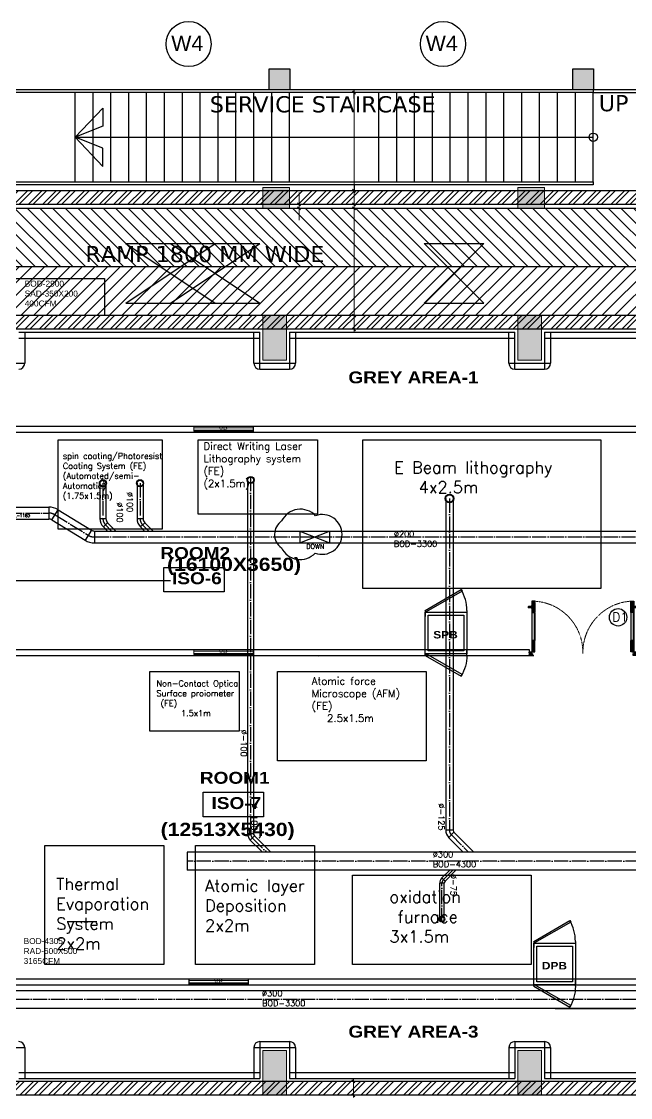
# Model space of a CAD drawing. Header units: millimetres. Extents: x 1731 to 55573, y 1167 to 54427.
# Drawn here: x 14022 to 24249, y 17041 to 35108 of the extents above; entities that cross this region are included whole.
import ezdxf
from ezdxf.lldxf.tags import DXFTag

# ---------------------------------------------------------------- set-up
doc = ezdxf.new("R2010")
doc.units = ezdxf.units.MM
doc.linetypes.add('ACAD_ISO04W100', pattern=[30, 24, -3, 0, -3])
doc.linetypes.add('HIDDEN', pattern=[0.375, 0.25, -0.125])
for name, color, linetype, lineweight in [('100MM THICK WALL PANEL', 11, 'Continuous', 25), ('COL', 121, 'Continuous', 0), ('DIM 12', 2, 'Continuous', 9)]:
    doc.layers.add(name, color=color, linetype=linetype, lineweight=lineweight)
for name, color, linetype in [('AHU-01 SAD', 3, 'Continuous'), ('AHU-1 RAD', 1, 'Continuous'), ('AHU-2 RAD', 31, 'Continuous'), ('AHU-3 SAD', 5, 'Continuous'), ('DOOR', 7, 'Continuous'), ('DOOR 1800X2100MM', 7, 'Continuous'), ('DPB', 7, 'Continuous'), ('EQUIPMENT', 5, 'Continuous'), ('EX-TXT', 7, 'Continuous'), ('EXHAUST DUICT', 1, 'Continuous'), ('HACH', 8, 'Continuous'), ('ILA-HATCH', 8, 'Continuous'), ('RAILING', 2, 'Continuous'), ('TEXT', 7, 'Continuous'), ('VIEW PANEL', 5, 'Continuous'), ('WALLL', 1, 'Continuous'), ('WINDOW', 4, 'Continuous')]:
    doc.layers.add(name, color=color, linetype=linetype)
doc.styles.add('arial', font='arialbd.ttf', dxfattribs={"height": 0.25})
doc.styles.add('ISTD', font='verdana.ttf', dxfattribs={"height": 300})
doc.styles.add('Legend', font='romant.shx')
doc.styles.add('ROMANS', font='romans.shx')
doc.styles.get("Standard").update_dxf_attribs({"font": 'arial.ttf'})
doc.styles.add('sTXT-1', font='', dxfattribs={"height": 400})
doc.styles.get('sTXT-1').set_extended_font_data('Arial Black')
tags = doc.linetypes.add('2001-FIRST FLOOR$0$CENTER', pattern=[2, 1.25, -0.25, 0.25, -0.25]).pattern_tags.tags
tags[10:11] = [DXFTag(74, 4), DXFTag(75, 0), DXFTag(340, '0'), DXFTag(46, 1.0), DXFTag(50, 0.0), DXFTag(44, 0.0), DXFTag(45, 0.0)]
tags[8:9] = [DXFTag(74, 4), DXFTag(75, 0), DXFTag(340, '0'), DXFTag(46, 1.0), DXFTag(50, 0.0), DXFTag(44, 0.0), DXFTag(45, 0.0)]
tags[6:7] = [DXFTag(74, 4), DXFTag(75, 0), DXFTag(340, '0'), DXFTag(46, 1.0), DXFTag(50, 0.0), DXFTag(44, 0.0), DXFTag(45, 0.0)]
tags[4:5] = [DXFTag(74, 4), DXFTag(75, 0), DXFTag(340, '0'), DXFTag(46, 1.0), DXFTag(50, 0.0), DXFTag(44, 0.0), DXFTag(45, 0.0)]
doc.dimstyles.new('GRID', dxfattribs={"dimtxt": 0.25, "dimasz": 400, "dimexe": 40, "dimexo": 50, "dimgap": 1.2, "dimtad": 0, "dimdec": 0, "dimrnd": 5, "dimzin": 0, "dimdsep": 46, "dimtxsty": 'arial', "dimblk": 'TCKA', "dimcen": 1, "dimclrd": 251, "dimclre": 251, "dimclrt": 3, "dimadec": 0, "dimazin": 0, "dimtfac": 1, "dimtdec": 0, "dimtix": 1, "dimtmove": 1, "dimatfit": 3, "dimfxl": 1, "dimtvp": 1, "dimtolj": 1, "dimtzin": 0, "dimlwd": 5, "dimlwe": 5, "dimarcsym": 0})
pattern_1 = [(91.846766914, (-2151754.2943, -1479184.6056), (1.5866754347, 0.05115969955), [])]
pattern_2 = [(135, (-2077743.7346, -806458.6468), (1.1225320151, 1.1225320151), [])]
pattern_3 = [(136.8467669, (-2004342.733, -763352.985), (-16.064962686, 3.754173196), [9.525, -19.05]), (256.8467669, (-2004342.733, -763352.985), (4.781271985, -15.789752395), [9.525, -19.05]), (196.8467669, (-2004342.733, -763352.985), (-11.2836907, -12.0355792), [-19.05, 9.525])]
pattern_4 = [(136.8467669, (-2004342.976, -763653.955), (-16.064962686, 3.754173196), [9.525, -19.05]), (256.8467669, (-2004342.976, -763653.955), (4.781271985, -15.789752395), [9.525, -19.05]), (196.8467669, (-2004342.976, -763653.955), (-11.2836907, -12.0355792), [-19.05, 9.525])]

# ---------------------------------------------------------------- blocks, each defined once
blk = doc.blocks.new('TCKA')
blk.add_line((-1, 0), (0.39, 0))
at = {"color": 1}
blk.add_line((-0.25, -0.25), (0.25, 0.25), dxfattribs=at)
blk = doc.blocks.new('*D97')
at = {"layer": 'Defpoints', "color": 0, "ltscale": 12, "transparency": 16777216}
for p in [(19608, 30170), (19626, 30170), (19626, 29940)]:
    blk.add_point(p, dxfattribs=at)
at = {"layer": 'DIM 12', "color": 251, "lineweight": 5, "ltscale": 12, "transparency": 16777216}
for p, q in [((19576, 30170), (19568, 30170)), ((19608, 30040), (19608, 30070)), ((19576, 29940), (19568, 29940))]:
    blk.add_line(p, q, dxfattribs=at)
at = {"layer": 'DIM 12', "color": 251, "lineweight": 5, "ltscale": 12, "transparency": 16777216, "xscale": 100, "yscale": 100, "zscale": 100}
for p, rotation in [((19608, 30170), 90), ((19608, 29940), 270)]:
    blk.add_blockref('TCKA', p, dxfattribs=dict(at, rotation=rotation))
at = {"layer": 'DIM 12', "color": 3, "ltscale": 12, "transparency": 16777216, "insert": (19607, 30055), "char_height": 0.25, "attachment_point": 5, "rotation": 90, "style": 'arial'}
blk.add_mtext('\\A1;230', dxfattribs=at)
blk = doc.blocks.new('*D98')
at = {"layer": 'Defpoints', "color": 0, "ltscale": 12, "transparency": 16777216}
for p in [(19608, 31970), (19626, 31970), (19626, 30170)]:
    blk.add_point(p, dxfattribs=at)
at = {"layer": 'DIM 12', "color": 251, "lineweight": 5, "ltscale": 12, "transparency": 16777216}
for p, q in [((19576, 31970), (19568, 31970)), ((19608, 30270), (19608, 31870)), ((19576, 30170), (19568, 30170))]:
    blk.add_line(p, q, dxfattribs=at)
at = {"layer": 'DIM 12', "color": 251, "lineweight": 5, "ltscale": 12, "transparency": 16777216, "xscale": 100, "yscale": 100, "zscale": 100}
for p, rotation in [((19608, 31970), 90), ((19608, 30170), 270)]:
    blk.add_blockref('TCKA', p, dxfattribs=dict(at, rotation=rotation))
at = {"layer": 'DIM 12', "color": 3, "ltscale": 12, "transparency": 16777216, "insert": (19607, 31070), "char_height": 0.25, "attachment_point": 5, "rotation": 90, "style": 'arial'}
blk.add_mtext('\\A1;1800', dxfattribs=at)
blk = doc.blocks.new('*D108')
at = {"layer": 'Defpoints', "color": 0, "ltscale": 12, "transparency": 16777216}
for p in [(19608, 17310), (19597, 17080), (19663, 17080)]:
    blk.add_point(p, dxfattribs=at)
at = {"layer": 'DIM 12', "color": 251, "lineweight": 5, "ltscale": 12, "transparency": 16777216}
for p, q in [((19558, 17310), (19557, 17310)), ((19597, 17210), (19597, 17180)), ((19613, 17080), (19557, 17080))]:
    blk.add_line(p, q, dxfattribs=at)
at = {"layer": 'DIM 12', "color": 251, "lineweight": 5, "ltscale": 12, "transparency": 16777216, "xscale": 100, "yscale": 100, "zscale": 100}
for p, rotation in [((19597, 17310), 90), ((19597, 17080), 270)]:
    blk.add_blockref('TCKA', p, dxfattribs=dict(at, rotation=rotation))
at = {"layer": 'DIM 12', "color": 3, "ltscale": 12, "transparency": 16777216, "insert": (19595, 17195), "char_height": 0.25, "attachment_point": 5, "rotation": 90, "style": 'arial'}
blk.add_mtext('\\A1;230', dxfattribs=at)
blk = doc.blocks.new('*D109')
at = {"layer": 'Defpoints', "color": 0, "ltscale": 12, "transparency": 16777216}
for p in [(19608, 32270), (19650, 32270), (19650, 32040)]:
    blk.add_point(p, dxfattribs=at)
at = {"layer": 'DIM 12', "color": 251, "lineweight": 5, "ltscale": 12, "transparency": 16777216}
for p, q in [((19600, 32270), (19568, 32270)), ((19608, 32140), (19608, 32170)), ((19600, 32040), (19568, 32040))]:
    blk.add_line(p, q, dxfattribs=at)
at = {"layer": 'DIM 12', "color": 251, "lineweight": 5, "ltscale": 12, "transparency": 16777216, "xscale": 100, "yscale": 100, "zscale": 100}
for p, rotation in [((19608, 32270), 90), ((19608, 32040), 270)]:
    blk.add_blockref('TCKA', p, dxfattribs=dict(at, rotation=rotation))
at = {"layer": 'DIM 12', "color": 3, "ltscale": 12, "transparency": 16777216, "insert": (19607, 32155), "char_height": 0.25, "attachment_point": 5, "rotation": 90, "style": 'arial'}
blk.add_mtext('\\A1;230', dxfattribs=at)
blk = doc.blocks.new('*D111')
at = {"layer": 'Defpoints', "color": 0, "ltscale": 12, "transparency": 16777216}
for p in [(18683, 32040), (18718, 32040), (18718, 31970)]:
    blk.add_point(p, dxfattribs=at)
at = {"layer": 'DIM 12', "color": 251, "lineweight": 5, "ltscale": 12, "transparency": 16777216}
for p, q in [((18683, 32140), (18683, 32240)), ((18668, 32040), (18643, 32040)), ((18683, 31970), (18683, 32040)), ((18668, 31970), (18643, 31970)), ((18683, 31870), (18683, 31770))]:
    blk.add_line(p, q, dxfattribs=at)
at = {"layer": 'DIM 12', "color": 251, "lineweight": 5, "ltscale": 12, "transparency": 16777216, "xscale": 100, "yscale": 100, "zscale": 100}
for p, rotation in [((18683, 32040), 270), ((18683, 31970), 90)]:
    blk.add_blockref('TCKA', p, dxfattribs=dict(at, rotation=rotation))
at = {"layer": 'DIM 12', "color": 3, "ltscale": 12, "transparency": 16777216, "insert": (18682, 32005), "char_height": 0.25, "attachment_point": 5, "rotation": 90, "style": 'arial'}
blk.add_mtext('\\A1;70', dxfattribs=at)
blk = doc.blocks.new('*D112')
at = {"layer": 'Defpoints', "color": 0, "ltscale": 12, "transparency": 16777216}
for p in [(19608, 33915), (19633, 33915), (19650, 32270)]:
    blk.add_point(p, dxfattribs=at)
at = {"layer": 'WINDOW', "color": 251, "lineweight": 5, "ltscale": 12, "transparency": 16777216}
for p, q in [((19583, 33915), (19568, 33915)), ((19608, 32370), (19608, 33815)), ((19600, 32270), (19568, 32270))]:
    blk.add_line(p, q, dxfattribs=at)
at = {"layer": 'WINDOW', "color": 251, "lineweight": 5, "ltscale": 12, "transparency": 16777216, "xscale": 100, "yscale": 100, "zscale": 100}
for p, rotation in [((19608, 33915), 90), ((19608, 32270), 270)]:
    blk.add_blockref('TCKA', p, dxfattribs=dict(at, rotation=rotation))
at = {"layer": 'WINDOW', "color": 3, "ltscale": 12, "transparency": 16777216, "insert": (19607, 33093), "char_height": 0.25, "attachment_point": 5, "rotation": 90, "style": 'arial'}
blk.add_mtext('\\A1;1645', dxfattribs=at)
blk = doc.blocks.new('DOUBLE DOOR')
at = {"layer": 'DOOR', "lineweight": 9}
h = blk.add_hatch(color=77, dxfattribs=at)
h.paths.add_polyline_path([(22917, 21769), (22912, 21769), (22912, 21724), (22917, 21724)])
h.paths.add_polyline_path([(22912, 21759), (22870, 21759, 1.04), (22870, 21734), (22912, 21734)])
h = blk.add_hatch(dxfattribs=at)
h.set_pattern_fill('HONEY', color=8, scale=3, angle=136.8468, style=0)
h.set_pattern_definition(pattern_4)
h.paths.add_polyline_path([(22918, 21612), (22918, 21658), (22918, 21562)])
edge = h.paths.add_edge_path()
edge.add_line((22918, 21658), (22963, 21658))
edge.add_line((22963, 21658), (22963, 21838))
edge.add_arc((22962, 21838), 0.8, 0.0314, 90)
edge.add_line((22962, 21839), (22919, 21839))
edge.add_arc((22919, 21838), 0.8, 90, 180.0504)
edge.add_line((22918, 21838), (22918, 21658))
at = {"layer": 'DOOR'}
for points in [[(22969, 21821), (22963, 21821), (22963, 21671), (22969, 21671)], [(24489, 21821), (24494, 21821), (24494, 21671), (24489, 21671)]]:
    blk.add_hatch(color=77, dxfattribs=at).paths.add_polyline_path(points)
at = {"layer": 'DOOR', "lineweight": 9}
h = blk.add_hatch(dxfattribs=at)
h.set_pattern_fill('HONEY', color=8, scale=3, angle=136.8468, style=0)
h.set_pattern_definition(pattern_4)
h.paths.add_polyline_path([(24539, 21612), (24539, 21658), (24539, 21562)])
edge = h.paths.add_edge_path()
edge.add_line((24539, 21658), (24495, 21658))
edge.add_line((24495, 21658), (24495, 21838))
edge.add_arc((24496, 21838), 0.8, 450, 539.9686, ccw=False)
edge.add_line((24496, 21839), (24539, 21839))
edge.add_arc((24539, 21838), 0.8, 359.9496, 450, ccw=False)
edge.add_line((24540, 21838), (24539, 21658))
h = blk.add_hatch(color=77, dxfattribs=at)
h.paths.add_polyline_path([(24540, 21769), (24546, 21769), (24546, 21724), (24540, 21724)])
h.paths.add_polyline_path([(24546, 21759), (24588, 21759, -1.04), (24588, 21734), (24546, 21734)])
h = blk.add_hatch(dxfattribs=at)
h.set_pattern_fill('HONEY', color=8, scale=3, angle=136.8468, style=0)
h.set_pattern_definition(pattern_3)
h.paths.add_polyline_path([(22963, 21212), (22918, 21212), (22918, 21036), (22945, 21036), (22945, 21033), (22963, 21033)])
h = blk.add_hatch(dxfattribs=at)
h.set_pattern_fill('HONEY', color=8, scale=3, angle=136.8468, style=0)
h.set_pattern_definition(pattern_3)
h.paths.add_polyline_path([(24495, 21212), (24539, 21212), (24539, 21036), (24513, 21036), (24513, 21033), (24495, 21033)])
h = blk.add_hatch(dxfattribs=at)
h.set_pattern_fill('ANSI31', color=8, scale=0.5, style=0)
h.set_pattern_definition(pattern_2)
edge = h.paths.add_edge_path()
edge.add_line((22913, 21001), (22913, 21025))
edge.add_arc((22915, 21030), 5, 180, 246.4218, ccw=False)
edge.add_line((22910, 21030), (22910, 21001))
edge.add_line((22910, 21001), (22913, 21001))
h = blk.add_hatch(dxfattribs=at)
h.set_pattern_fill('ANSI31', color=8, scale=0.5, angle=136.8468, style=0)
h.set_pattern_definition(pattern_1)
edge = h.paths.add_edge_path()
edge.add_line((22919, 21032), (22944, 21032))
edge.add_line((22944, 21032), (22944, 21035))
edge.add_line((22944, 21035), (22915, 21035))
edge.add_arc((22915, 21030), 4.5, 379.4789, 450, ccw=False)
h = blk.add_hatch(dxfattribs=at)
h.set_pattern_fill('ANSI31', color=8, scale=0.5, angle=136.8468, style=0)
h.set_pattern_definition(pattern_1)
edge = h.paths.add_edge_path()
edge.add_line((24539, 21032), (24514, 21032))
edge.add_line((24514, 21032), (24514, 21035))
edge.add_line((24514, 21035), (24543, 21035))
edge.add_arc((24543, 21030), 4.5, 90, 160.5211)
h = blk.add_hatch(dxfattribs=at)
h.set_pattern_fill('ANSI31', color=8, scale=0.5, style=0)
h.set_pattern_definition(pattern_2)
edge = h.paths.add_edge_path()
edge.add_line((24545, 21001), (24545, 21025))
edge.add_arc((24543, 21030), 5, 293.5782, 360)
edge.add_line((24548, 21030), (24548, 21001))
edge.add_line((24548, 21001), (24545, 21001))
at = {"layer": 'DOOR', "color": 6, "linetype": 'Continuous', "ltscale": 180}
for p, q in [((22918, 21658), (22964, 21658)), ((24540, 21658), (24494, 21658)), ((22918, 21214), (22964, 21214)), ((24540, 21214), (24494, 21214))]:
    blk.add_line(p, q, dxfattribs=at)
at = {"layer": 'DOOR', "color": 8, "linetype": '2001-FIRST FLOOR$0$CENTER', "lineweight": 5}
for p, q in [((22930, 21002), (22873, 21002)), ((24528, 21002), (24585, 21002))]:
    blk.add_line(p, q, dxfattribs=at)
at = {"layer": 'DOOR', "color": 77, "lineweight": 9}
for points in [[(22912, 21759), (22870, 21759, 1.04), (22870, 21734), (22912, 21734)], [(24546, 21759), (24588, 21759, -1.04), (24588, 21734), (24546, 21734)]]:
    blk.add_lwpolyline(points, format="xyb", dxfattribs=at)
for points in [[(22917, 21724), (22912, 21724), (22912, 21769), (22917, 21769)], [(22963, 21671), (22969, 21671), (22969, 21818), (22963, 21818)], [(24494, 21671), (24489, 21671), (24489, 21818), (24494, 21818)], [(24540, 21724), (24546, 21724), (24546, 21769), (24540, 21769)]]:
    blk.add_lwpolyline(points, close=True, dxfattribs=at)
at = {"layer": 'DOOR', "color": 144}
for points in [[(22957, 21661), (22964, 21661), (22963, 21839, 0.414214), (22963, 21840), (22918, 21840, 0.414214), (22917, 21839), (22918, 21661), (22924, 21661)], [(22957, 21662), (22962, 21662, 0.414214), (22963, 21662), (22963, 21838, 0.414214), (22962, 21839), (22919, 21839, 0.414214), (22918, 21838), (22918, 21662, 0.414214), (22919, 21662), (22924, 21662)], [(24501, 21661), (24494, 21661), (24494, 21839, -0.414214), (24495, 21840), (24540, 21840, -0.414214), (24540, 21839), (24540, 21661), (24533, 21661)], [(24501, 21662), (24496, 21662, -0.414214), (24495, 21662), (24495, 21838, -0.414214), (24496, 21839), (24539, 21839, -0.414214), (24540, 21838), (24539, 21662, -0.414214), (24539, 21662), (24533, 21662)], [(22923, 21211), (22918, 21211), (22918, 21036), (22944, 21036, -0.414214), (22945, 21035), (22945, 21033), (22963, 21033), (22963, 21211), (22952, 21211)], [(24534, 21211), (24539, 21211), (24539, 21036), (24514, 21036, 0.414214), (24513, 21035), (24513, 21033), (24495, 21033), (24495, 21211), (24505, 21211)]]:
    blk.add_lwpolyline(points, format="xyb", close=True, dxfattribs=at)
at = {"layer": 'DOOR', "color": 6, "linetype": 'Continuous', "ltscale": 180}
for points in [[(22918, 21214), (22923, 21214), (22923, 21658), (22918, 21658)], [(22964, 21214), (22959, 21214), (22959, 21658), (22964, 21658)], [(24494, 21214), (24499, 21214), (24499, 21658), (24494, 21658)], [(24540, 21214), (24535, 21214), (24535, 21658), (24540, 21658)]]:
    blk.add_lwpolyline(points, close=True, dxfattribs=at)
at = {"layer": 'DOOR', "color": 144}
for points in [[(22953, 21212), (22918, 21212), (22918, 21036, 0.414214), (22918, 21035), (22944, 21035, -0.414214), (22944, 21035), (22944, 21032, 0.414214), (22945, 21032), (22963, 21032, 0.414214), (22964, 21032), (22964, 21212), (22953, 21212)], [(24505, 21212), (24540, 21212), (24540, 21036, -0.414214), (24540, 21035), (24514, 21035, 0.414214), (24513, 21035), (24513, 21032, -0.414214), (24513, 21032), (24495, 21032, -0.414214), (24494, 21032), (24494, 21212), (24505, 21212)]]:
    blk.add_lwpolyline(points, format="xyb", dxfattribs=at)
at = {"layer": 'DOOR', "color": 230}
for points in [[(22877, 21025), (22877, 21017), (22876, 21017), (22876, 21026, -0.414214), (22876, 21027), (22908, 21027, -0.414214), (22909, 21026), (22909, 21016, 0.414214), (22910, 21015), (22912, 21015, -0.414214), (22913, 21015), (22913, 21005, -0.414214), (22912, 21004), (22903, 21004, -0.414214), (22903, 21005), (22903, 21005, -0.414214), (22903, 21005), (22911, 21005, 0.414214), (22911, 21006), (22911, 21013, 0.414214), (22911, 21014), (22908, 21014, -0.414214), (22908, 21015), (22908, 21025, 0.414214), (22907, 21026), (22877, 21026, 0.414214), (22877, 21025)], [(22877, 20978, -0.414214), (22877, 20979), (22877, 20987), (22876, 20987), (22876, 20977, 0.414214), (22876, 20977), (22925, 20977, 0.414214), (22926, 20977), (22926, 21004, 0.414214), (22925, 21004), (22903, 21004), (22903, 21003), (22924, 21003, -0.414214), (22925, 21002), (22925, 20979, -0.414214), (22924, 20978), (22877, 20978)], [(24580, 20978, 0.414214), (24581, 20979), (24581, 20987), (24582, 20987), (24582, 20977, -0.414214), (24582, 20977), (24532, 20977, -0.414214), (24532, 20977), (24532, 21004, -0.414214), (24532, 21004), (24555, 21004), (24555, 21003), (24534, 21003, 0.414214), (24533, 21002), (24533, 20979, 0.414214), (24534, 20978), (24580, 20978)], [(24581, 21025), (24581, 21017), (24582, 21017), (24582, 21026, 0.414214), (24582, 21027), (24549, 21027, 0.414214), (24549, 21026), (24549, 21016, -0.414214), (24548, 21015), (24546, 21015, 0.414214), (24545, 21015), (24545, 21005, 0.414214), (24546, 21004), (24554, 21004, 0.414214), (24555, 21005), (24555, 21005, 0.414214), (24554, 21005), (24547, 21005, -0.414214), (24546, 21006), (24546, 21013, -0.414214), (24547, 21014), (24549, 21014, 0.414214), (24550, 21015), (24550, 21025, -0.414214), (24550, 21026), (24580, 21026, -0.414214), (24581, 21025)]]:
    blk.add_lwpolyline(points, format="xyb", dxfattribs=at)
at = {"layer": 'DOOR', "color": 45}
for points in [[(22891, 21026), (22879, 21026), (22877, 21024), (22877, 21015), (22876, 21015), (22876, 21013, 0.414214), (22877, 21012), (22889, 21012, -0.414214), (22890, 21011), (22890, 20993, -0.414214), (22889, 20992), (22877, 20992, 0.414214), (22876, 20991), (22876, 20989), (22877, 20989), (22877, 20980), (22879, 20978), (22891, 20978), (22891, 20979), (22879, 20979), (22878, 20981), (22878, 20990, -0.414214), (22879, 20991), (22889, 20991, 0.414214), (22891, 20993), (22891, 21011, 0.414214), (22889, 21013), (22879, 21013, -0.414214), (22878, 21014), (22878, 21023), (22879, 21024), (22891, 21024)], [(24567, 21026), (24579, 21026), (24581, 21024), (24581, 21015), (24582, 21015), (24582, 21013, -0.414214), (24581, 21012), (24569, 21012, 0.414214), (24568, 21011), (24568, 20993, 0.414214), (24569, 20992), (24581, 20992, -0.414214), (24582, 20991), (24582, 20989), (24581, 20989), (24581, 20980), (24579, 20978), (24567, 20978), (24567, 20979), (24578, 20979), (24580, 20981), (24580, 20990, 0.414214), (24579, 20991), (24569, 20991, -0.414214), (24567, 20993), (24567, 21011, -0.414214), (24569, 21013), (24579, 21013, 0.414214), (24580, 21014), (24580, 21023), (24578, 21024), (24567, 21024)]]:
    blk.add_lwpolyline(points, format="xyb", close=True, dxfattribs=at)
at = {"layer": 'DOOR', "color": 234}
for points in [[(22913, 21025), (22913, 21016), (22910, 21016), (22910, 21030)], [(22915, 21035), (22944, 21035), (22944, 21032), (22919, 21032)], [(24543, 21035), (24514, 21035), (24514, 21032), (24539, 21032)], [(24545, 21025), (24545, 21016), (24548, 21016), (24548, 21030)]]:
    blk.add_lwpolyline(points, dxfattribs=at)
at = {"layer": 'DOOR', "color": 142}
for centre in [(22915, 21030), (24543, 21030)]:
    blk.add_circle(centre, 5, dxfattribs=at)
at = {"layer": 'DOOR', "color": 6, "lineweight": 9}
for centre, radius in [((22915, 21030), 3.46), ((22915, 21030), 1.92), ((24543, 21030), 3.46), ((24543, 21030), 1.92)]:
    blk.add_circle(centre, radius, dxfattribs=at)
at = {"layer": 'DOOR', "color": 152, "linetype": 'HIDDEN', "lineweight": 9, "ltscale": 5}
for centre, start, end in [((22913, 21026), 358.5159, 86.551), ((24544, 21026), 93.449, 181.4841)]:
    blk.add_arc(centre, 815, start, end, dxfattribs=at)
blk = doc.blocks.new('*U28')
for p, q in [((0, 0), (0, -6)), ((40, 0), (40, -6))]:
    blk.add_line(p, q)
blk.add_lwpolyline([(0, 0), (34.6, 20), (35.5, 18.5), (0.9, -1.5)], close=True)
blk.add_arc((0, 0), 40, 0, 30)
blk = doc.blocks.new('DPB')
at = {"layer": 'DPB'}
blk.add_lwpolyline([(733299, 21244), (733999, 21244), (733999, 20544), (733299, 20544)], close=True, dxfattribs=at)
blk.add_lwpolyline([(733349, 21194), (733949, 21194), (733949, 20594), (733349, 20594), (733349, 21194)], dxfattribs=at)
at = {"layer": 'DPB', "xscale": 17.5, "yscale": 17.5, "zscale": 17.5}
blk.add_blockref('*U28', (733299, 21272), dxfattribs=at)
at = {"layer": 'DPB', "xscale": -17.5, "yscale": 17.5, "zscale": 17.5, "rotation": 180}
blk.add_blockref('*U28', (733299, 20517), dxfattribs=at)
at = {"layer": 'TEXT', "insert": (733436, 20926), "char_height": 125, "attachment_point": 1, "style": 'sTXT-1'}
blk.add_mtext_dynamic_manual_height_columns('DPB', width=4354.85, gutter_width=12.5, heights=[0], dxfattribs=at)
blk = doc.blocks.new('SPB-')
at = {"layer": 'DPB'}
blk.add_lwpolyline([(730902, 21244), (731602, 21244), (731602, 20544), (730902, 20544)], close=True, dxfattribs=at)
blk.add_lwpolyline([(730952, 21194), (731552, 21194), (731552, 20594), (730952, 20594), (730952, 21194)], dxfattribs=at)
at = {"layer": 'DPB', "xscale": 17.5, "yscale": 17.5, "zscale": 17.5}
blk.add_blockref('*U28', (730902, 21272), dxfattribs=at)
at = {"layer": 'DPB', "xscale": -17.5, "yscale": 17.5, "zscale": 17.5, "rotation": 180}
blk.add_blockref('*U28', (730902, 20517), dxfattribs=at)
at = {"layer": 'TEXT', "insert": (731039, 20926), "char_height": 125, "attachment_point": 1, "style": 'sTXT-1'}
blk.add_mtext_dynamic_manual_height_columns('SPB', width=4354.85, gutter_width=12.5, heights=[0], dxfattribs=at)
blk = doc.blocks.new('LAYOUT')
at = {"layer": '100MM THICK WALL PANEL'}
for p, q in [((724077, 30455), (728126, 30455)), ((724077, 30355), (728126, 30355)), ((724177, 30455), (724177, 29935)), ((728026, 29935), (728026, 30455)), ((728126, 29835), (728126, 30455)), ((728626, 30455), (732409, 30455)), ((728626, 30455), (728626, 29835)), ((728626, 30355), (732409, 30355)), ((728726, 30455), (728726, 29935)), ((732309, 29935), (732309, 30455)), ((732409, 29835), (732409, 30455)), ((732909, 30455), (736875, 30455)), ((732909, 30455), (732909, 29835)), ((732909, 30355), (736875, 30355)), ((733009, 30455), (733009, 29935)), ((723477, 29935), (724177, 29935)), ((728026, 29935), (728726, 29935)), ((728126, 29835), (728626, 29835)), ((732309, 29935), (733009, 29935)), ((732409, 29835), (732909, 29835)), ((722038, 28880), (738342, 28880)), ((722038, 28780), (738342, 28780)), ((722038, 25130), (732649, 25130)), ((732649, 25130), (732649, 25030)), ((722038, 25030), (732725, 25030)), ((722038, 19600), (735959, 19600)), ((722038, 19500), (735959, 19500)), ((723477, 18445), (724177, 18445)), ((724177, 18445), (724177, 17925)), ((728026, 18445), (728726, 18445)), ((728026, 18445), (728026, 17925)), ((728126, 18545), (728126, 17925)), ((728126, 18545), (728626, 18545)), ((728626, 18545), (728626, 17925)), ((728726, 18445), (728726, 17925)), ((732309, 18445), (733009, 18445)), ((732309, 18445), (732309, 17925)), ((732409, 18545), (732409, 17925)), ((732409, 18545), (732909, 18545)), ((732909, 18545), (732909, 17925)), ((733009, 18445), (733009, 17925)), ((724077, 18025), (728126, 18025)), ((724077, 17925), (728126, 17925)), ((728626, 18025), (732409, 18025)), ((728626, 17925), (732409, 17925)), ((732909, 18025), (735670, 18025)), ((732909, 17925), (735627, 17925))]:
    blk.add_line(p, q, dxfattribs=at)
for centre, start, end in [((724077, 29935), 270, 0), ((728126, 29935), 180, 270), ((728626, 29935), 270, 0), ((732409, 29935), 180, 270), ((732909, 29935), 270, 0), ((724077, 18445), 0, 90), ((728126, 18445), 90, 180), ((728626, 18445), 0, 90), ((732409, 18445), 90, 180), ((732909, 18445), 0, 90)]:
    blk.add_arc(centre, 100, start, end, dxfattribs=at)
at = {"layer": 'DOOR', "color": 1}
blk.add_circle((734143, 25669), 146, dxfattribs=at)
at = {"layer": 'WALLL'}
for points in [[(726511, 26507), (727525, 26507), (727525, 26095), (726511, 26095)], [(727174, 22732), (728189, 22732), (728189, 22321), (727174, 22321)]]:
    blk.add_lwpolyline(points, close=True, dxfattribs=at)
at = {"layer": 'DOOR 1800X2100MM', "xscale": -1.054870035589336, "yscale": 1.054870035589336, "zscale": 1.054870035589336, "rotation": 0.01424575075423817}
blk.add_blockref('DOUBLE DOOR', (758587, 2908), dxfattribs=at)
at = {"layer": 'DPB'}
for name, p in [('SPB-', (0, 4513)), ('DPB', (-574, -1044))]:
    blk.add_blockref(name, p, dxfattribs=at)
at = {"layer": 'TEXT', "attachment_point": 1}
for s, width, insert, char_height, style in [('GREY AREA-1', 4354.85, (729613, 29798), 200, 'sTXT-1'), ('ROOM2', 4354.85, (726454, 26848), 200, 'sTXT-1'), ('D1', 4705.43, (734045, 25749), 150, 'ROMANS'), ('ROOM1', 4354.85, (727118, 23074), 200, 'sTXT-1'), ('GREY AREA-3', 4354.85, (729613, 18812), 200, 'sTXT-1')]:
    blk.add_mtext_dynamic_manual_height_columns(s, width=width, gutter_width=12.5, heights=[0], dxfattribs=dict(at, insert=insert, char_height=char_height, style=style))
at = {"layer": 'WALLL', "char_height": 200, "attachment_point": 1, "style": 'sTXT-1'}
for s, insert in [('ISO-6', (726651, 26425)), ('ISO-7', (727314, 22650))]:
    blk.add_mtext_dynamic_manual_height_columns(s, width=4354.85, gutter_width=12.5, heights=[0], dxfattribs=dict(at, insert=insert))
blk = doc.blocks.new('VP')
at = {"layer": 'VIEW PANEL', "lineweight": 15}
for p, q in [((41442, 26473), (42442, 26473)), ((41442, 26437), (42442, 26437))]:
    blk.add_line(p, q, dxfattribs=at)
blk.add_lwpolyline([(41442, 26416), (41442, 26496), (42442, 26496), (42442, 26416), (41442, 26416)], dxfattribs=at)
at = {"layer": 'VIEW PANEL', "color": 0, "insert": (41859, 26496), "char_height": 80, "attachment_point": 1}
blk.add_mtext_dynamic_manual_height_columns('VP', width=97.09, gutter_width=12.5, heights=[0], dxfattribs=at)

msp = doc.modelspace()

# ---------------------------------------------------------------- hatches: boundary and pattern name
at = {"layer": 'HACH', "ltscale": 1000}
h = msp.add_hatch(color=256, dxfattribs=at)
h.dxf.hatch_style = 1
h.paths.add_polyline_path([(18524.4, 32320.2), (18524.4, 31970.2), (18074.4, 31970.2), (18074.4, 32320.2)])
h = msp.add_hatch(color=256, dxfattribs=at)
h.dxf.hatch_style = 1
h.paths.add_polyline_path([(22807.2, 32320.2), (22807.2, 31970.2), (22357.2, 31970.2), (22357.2, 32320.2)])
h = msp.add_hatch(color=256, dxfattribs=at)
h.dxf.hatch_style = 1
h.paths.add_polyline_path([(18474.4, 30170.2), (18474.4, 29420.2), (18074.4, 29420.2), (18074.4, 30170.2)])
h = msp.add_hatch(color=256, dxfattribs=at)
h.dxf.hatch_style = 1
h.paths.add_polyline_path([(22757.2, 30170.2), (22757.2, 29420.2), (22357.2, 29420.2), (22357.2, 30170.2)])
h = msp.add_hatch(color=256, dxfattribs=at)
h.dxf.hatch_style = 1
h.paths.add_polyline_path([(18474.4, 17830.2), (18474.4, 17080.2), (18074.4, 17080.2), (18074.4, 17830.2)])
h = msp.add_hatch(color=256, dxfattribs=at)
h.dxf.hatch_style = 1
h.paths.add_polyline_path([(22757.2, 17830.2), (22757.2, 17080.2), (22357.2, 17080.2), (22357.2, 17830.2)])
at = {"layer": 'ILA-HATCH', "ltscale": 12}
h = msp.add_hatch(dxfattribs=at)
h.set_pattern_fill('ANSI32', color=256, scale=450)
h.set_pattern_definition([(45, (-3458075.94, 810632.52), (-119.324269, 119.324269), []), (45, (-3457996.39, 810632.52), (-119.324269, 119.324269), [])])
h.paths.add_polyline_path([(30398.2, 32270.2), (7908.2, 32270.2), (7908.2, 32040.2), (30398.2, 32040.2)])
h = msp.add_hatch(dxfattribs=at)
h.set_pattern_fill('ANSI32', color=256, scale=450)
h.set_pattern_definition([(45, (-2735764.15, 810662.52), (-119.324269, 119.324269), []), (45, (-2735684.6, 810662.52), (-119.324269, 119.324269), [])])
h.paths.add_polyline_path([(9778.2, 30170.2), (30168.2, 30170.2), (30168.2, 29940.2), (9778.2, 29940.2)])
at = {"layer": 'WINDOW', "ltscale": 12}
h = msp.add_hatch(color=8, dxfattribs=at)
h.dxf.hatch_style = 1
h.paths.add_polyline_path([(18179.7, 34315), (18529.8, 34314), (18529.8, 33964), (18179.7, 33965)])
h = msp.add_hatch(color=8, dxfattribs=at)
h.dxf.hatch_style = 1
h.paths.add_polyline_path([(23278.4, 34312.8), (23628.4, 34311.8), (23628.4, 33961.8), (23278.4, 33962.8)])
h = msp.add_hatch(dxfattribs=at)
h.set_pattern_fill('ANSI31', color=8, scale=1200, angle=90)
h.set_pattern_definition([(135, (-2102322.3, 903200.87), (-106.066017, -106.066017), [])])
h.paths.add_polyline_path([(9778.2, 30995.2), (27140.1, 30995.2), (27140.1, 31970.2), (9778.2, 31970.2)])
h = msp.add_hatch(dxfattribs=at)
h.set_pattern_fill('ANSI31', color=8, scale=1200)
h.set_pattern_definition([(45, (-2102322.3, 903200.87), (-106.066017, 106.066017), [])])
h.paths.add_polyline_path([(9778.2, 30170.2), (27140.1, 30170.2), (27140.1, 30995.2), (9778.2, 30995.2)])
h = msp.add_hatch(dxfattribs=at)
h.set_pattern_fill('ANSI32', color=8, scale=450)
h.set_pattern_definition([(45, (-2735764.15, 812922.52), (-119.324269, 119.324269), []), (45, (-2735684.6, 812922.52), (-119.324269, 119.324269), [])])
h.paths.add_polyline_path([(11708.2, 17080.2), (11708.2, 17310.2), (9778.2, 17310.2), (9778.2, 17080.2)])
h.paths.add_polyline_path([(26568.2, 17310.2), (26568.2, 17080.2), (30168.2, 17080.2), (30168.2, 17310.2)])
h.paths.add_polyline_path([(13208.2, 17310.2), (13208.2, 17080.2), (25068.2, 17080.2), (25068.2, 17310.2)])

# ---------------------------------------------------------------- linework, layer by layer
at = {"layer": '100MM THICK WALL PANEL'}
for p, q in [((17917.9, 28215.2, 99), (17917.9, 28315.2, 99)), ((17917.6, 24465.2, 99), (17917.6, 24565.2, 99)), ((16836.5, 18935.2, 99), (16836.5, 19035.2, 99)), ((17836.1, 18935.2, 99), (17836.1, 19035.2, 99))]:
    msp.add_line(p, q, dxfattribs=at)
at = {"layer": 'AHU-01 SAD', "color": 8}
for p, q in [((15772.8, 31380.7, 99), (17272.8, 31380.7, 99)), ((15772.8, 31380.7, 99), (17272.8, 30380.7, 99)), ((15772.8, 30380.7, 99), (17272.8, 31380.7, 99)), ((16522.8, 31380.7, 99), (18022.8, 31380.7, 99)), ((16522.8, 31380.7, 99), (18022.8, 30380.7, 99)), ((16522.8, 30380.7, 99), (18022.8, 31380.7, 99)), ((20785.6, 31380.7, 99), (21785.6, 31380.7, 99)), ((20785.6, 30380.7, 99), (21785.6, 31380.7, 99)), ((20785.6, 31380.7, 99), (21785.6, 30380.7, 99)), ((15772.8, 30380.7, 99), (17272.8, 30380.7, 99)), ((16522.8, 30380.7, 99), (18022.8, 30380.7, 99)), ((20785.6, 30380.7, 99), (21785.6, 30380.7, 99)), ((12271.3, 25720.1, 99), (16522.8, 25720.1, 99)), ((14786.2, 19996.3, 99), (15286.2, 19996.3, 99)), ((22983, 18534.6, 99), (24311.6, 18534.6, 99))]:
    msp.add_line(p, q, dxfattribs=at)
at = {"layer": 'AHU-1 RAD'}
msp.add_line((15772.8, 30380.7, 99), (15822.8, 30380.7, 99), dxfattribs=at)
at = {"layer": 'AHU-2 RAD'}
msp.add_line((19005.8, 24443.9, 99), (19005.8, 24443.9, 99), dxfattribs=at)
msp.add_line((19005.8, 24443.9, 99), (19005.8, 24443.9, 99), dxfattribs=at)
at = {"layer": 'AHU-3 SAD', "elevation": 99}
msp.add_lwpolyline([(13874.8, 30791.9), (15414.3, 30791.9), (15414.3, 30170.2), (13874.8, 30170.2)], close=True, dxfattribs=at)
at = {"layer": 'COL', "ltscale": 1000, "elevation": 99}
for points in [[(18524.4, 32320.2), (18524.4, 31970.2), (18074.4, 31970.2), (18074.4, 32320.2)], [(22807.2, 32320.2), (22807.2, 31970.2), (22357.2, 31970.2), (22357.2, 32320.2)], [(18474.4, 30170.2), (18474.4, 29420.2), (18074.4, 29420.2), (18074.4, 30170.2)], [(22757.2, 30170.2), (22757.2, 29420.2), (22357.2, 29420.2), (22357.2, 30170.2)], [(18474.4, 17830.2), (18474.4, 17080.2), (18074.4, 17080.2), (18074.4, 17830.2)], [(22757.2, 17830.2), (22757.2, 17080.2), (22357.2, 17080.2), (22357.2, 17830.2)]]:
    msp.add_lwpolyline(points, close=True, dxfattribs=at)
at = {"layer": 'EQUIPMENT', "elevation": 99}
for points in [[(16386.7, 28086.6), (16386.7, 26586.6), (14636.7, 26586.6), (14636.7, 28086.6), (16386.7, 28086.6)], [(16990.9, 28086.6), (18990.9, 28086.6), (18990.9, 26836.6), (16990.9, 26836.6), (16990.9, 28086.6)], [(19753.3, 28086.6), (23753.3, 28086.6), (23753.3, 25586.6), (19753.3, 25586.6), (19753.3, 28086.6)], [(16179.5, 24194.6), (17679.5, 24194.6), (17679.5, 23194.6), (16179.5, 23194.6), (16179.5, 24194.6)], [(18318.9, 24194.6), (20818.9, 24194.6), (20818.9, 22694.6), (18318.9, 22694.6), (18318.9, 24194.6)], [(14413, 21274.2), (16413, 21274.2), (16413, 19274.2), (14413, 19274.2), (14413, 21274.2)], [(16945.1, 21274.2), (18945.1, 21274.2), (18945.1, 19274.2), (16945.1, 19274.2), (16945.1, 21274.2)]]:
    msp.add_lwpolyline(points, dxfattribs=at)
msp.add_lwpolyline([(19582.3, 20774.2), (22582.3, 20774.2), (22582.3, 19274.2), (19582.3, 19274.2)], close=True, dxfattribs=at)
at = {"layer": 'EXHAUST DUICT', "color": 1}
for p, q in [((15338.9, 27354.8, 99), (15338.9, 26762.3, 99)), ((15438.9, 27354.8, 99), (15438.9, 26762.3, 99)), ((15962.5, 27354.8, 99), (15962.5, 26762.3, 99)), ((16062.5, 27354.8, 99), (16062.5, 26762.3, 99)), ((17819.9, 27410.2, 99), (17819.9, 21469.1, 99)), ((17919.9, 27410.2, 99), (17919.9, 21452, 99)), ((13187.4, 26953.9, 99), (14480.2, 26953.9, 99)), ((14480.2, 26953.9, 99), (14480.2, 26753.9, 99)), ((21145.5, 27099.6, 99), (21145.5, 21529.4, 99)), ((21270.5, 27099.6, 99), (21270.5, 21529.4, 99)), ((13187.4, 26753.9, 99), (14480.2, 26753.9, 99)), ((14532.4, 26739.2, 99), (14636.9, 26909.7, 99)), ((14532.4, 26739.2, 99), (15090.6, 26397.3, 99)), ((14636.9, 26909.7, 99), (15195, 26567.9, 99)), ((15338.9, 26762.3, 99), (15438.9, 26762.3, 99)), ((15962.5, 26762.3, 99), (16062.5, 26762.3, 99)), ((15195, 26567.9, 99), (15090.6, 26397.3, 99)), ((15468.1, 26691.6, 99), (15397.4, 26620.9, 99)), ((15397.4, 26620.9, 99), (15465.2, 26553.1, 99)), ((15468.1, 26691.6, 99), (15606.6, 26553.1, 99)), ((16091.8, 26691.6, 99), (16021.1, 26620.9, 99)), ((16021.1, 26620.9, 99), (16088.8, 26553.1, 99)), ((16091.8, 26691.6, 99), (16230.2, 26553.1, 99)), ((15247.3, 26553.1, 99), (18694.2, 26553.1, 99)), ((15247.3, 26553.1, 99), (15247.3, 26353.1, 99)), ((18694.2, 26553.1, 99), (18694.2, 26353.1, 99)), ((18694.2, 26553.1, 99), (29534.7, 26553.1, 99)), ((18694.2, 26353.1, 99), (19194.2, 26553.1, 99)), ((18694.2, 26553.1, 99), (19194.2, 26353.1, 99)), ((19194.2, 26553.1, 99), (19194.2, 26353.1, 99)), ((15247.3, 26353.1, 99), (18694.2, 26353.1, 99)), ((18694.2, 26353.1, 99), (29534.7, 26353.1, 99)), ((21270.5, 21529.4, 99), (21145.5, 21529.4, 99)), ((17919.9, 21469.1, 99), (17819.9, 21469.1, 99)), ((17934.6, 21433.8, 99), (17863.9, 21363, 99)), ((17863.9, 21363, 99), (18067.5, 21159.4, 99)), ((17934.6, 21433.8, 99), (18208.4, 21159.9, 99)), ((21193, 21405.7, 99), (21439.2, 21159.4, 99)), ((21285.2, 21494, 99), (21196.8, 21405.7, 99)), ((21285.2, 21494, 99), (21619.8, 21159.4, 99)), ((26437, 21159.4, 99), (16802.6, 21159.4, 99)), ((29207.1, 21159.4, 99), (16802.6, 21159.4, 99)), ((16802.6, 21159.4, 99), (16802.6, 20859.4, 99)), ((29207.1, 20859.4, 99), (16802.6, 20859.4, 99)), ((21081.4, 20728.2, 99), (21212.6, 20859.4, 99)), ((21134.5, 20675.2, 99), (21318.7, 20859.4, 99)), ((21044.8, 20035.7, 99), (21044.8, 20639.8, 99)), ((21119.8, 20639.8, 99), (21044.8, 20639.8, 99)), ((21134.5, 20675.2, 99), (21081.4, 20728.2, 99)), ((21119.8, 20035.7, 99), (21119.8, 20639.8, 99)), ((11813.4, 18840.5, 99), (28848.1, 18840.5, 99)), ((11813.4, 18540.5, 99), (28848.1, 18540.5, 99))]:
    msp.add_line(p, q, dxfattribs=at)
at = {"layer": 'EXHAUST DUICT', "color": 0, "linetype": 'ACAD_ISO04W100', "ltscale": 10}
for p, q in [((15388.9, 27354.8, 99), (15388.9, 26762.3, 99)), ((16012.5, 27354.8, 99), (16012.5, 26762.3, 99)), ((17869.9, 27460.1, 99), (17869.9, 21452.5, 99)), ((21208, 27099.6, 99), (21208, 21529.4, 99)), ((13187.4, 26853.9, 99), (14480.2, 26853.9, 99)), ((14584.6, 26824.4, 99), (15142.8, 26482.6, 99)), ((15432.8, 26656.2, 99), (15535.9, 26553.1, 99)), ((16056.4, 26656.2, 99), (16159.5, 26553.1, 99)), ((15247.3, 26453.1, 99), (18677.2, 26453.1, 99)), ((18694.2, 26453.1, 99), (29534.7, 26453.1, 99)), ((17899.2, 21398.4, 99), (18138.2, 21159.4, 99)), ((21241, 21449.9, 99), (21531.4, 21159.4, 99)), ((29207.1, 21009.4, 99), (16802.6, 21009.4, 99)), ((21108, 20701.7, 99), (21265.6, 20859.4, 99)), ((21082.3, 19988.2, 99), (21082.3, 20639.8, 99)), ((11813.4, 18690.5, 99), (28848.1, 18690.5, 99))]:
    msp.add_line(p, q, dxfattribs=at)
at = {"layer": 'EXHAUST DUICT', "color": 3, "elevation": 99}
msp.add_lwpolyline([(19404.8, 26496.6, 0.5205671), (18961.1, 26810.3, 0.5205671), (18391, 26723.1, 0.5205671), (18385.7, 26272.9, 0.5205671), (18955.1, 26182, 0.5205671)], format="xyb", close=True, dxfattribs=at)
at = {"layer": 'EXHAUST DUICT', "color": 1}
for centre, radius in [((17869.9, 27410.2, 99), 60), ((15388.9, 27354.8, 99), 60), ((15388.9, 27354.8, 99), 50), ((16012.5, 27354.8, 99), 60), ((16012.5, 27354.8, 99), 50), ((17869.9, 27410.2, 99), 50), ((21208, 27099.6, 99), 72.5), ((21208, 27099.6, 99), 62.5), ((21082.3, 20035.7, 99), 47.5), ((21082.3, 20035.7, 99), 37.5)]:
    msp.add_circle(centre, radius, dxfattribs=at)
for centre, radius, start, end in [((14480.2, 26653.9, 99), 300, 58.51477, 90), ((14480.2, 26653.9, 99), 100, 58.51477, 90), ((15538.9, 26762.3, 99), 200, 180, 225), ((15538.9, 26762.3, 99), 100, 180, 225), ((16162.5, 26762.3, 99), 200, 180, 225), ((16162.5, 26762.3, 99), 100, 180, 225), ((15247.3, 26653.1, 99), 100, 238.51477, 270), ((15247.3, 26653.1, 99), 300, 238.51477, 270), ((21320.5, 21529.4, 99), 175, 180, 225), ((21320.5, 21529.4, 99), 50, 180, 225), ((17969.9, 21469.1, 99), 150, 180, 225), ((17969.9, 21469.1, 99), 50, 180, 225), ((21169.8, 20639.8, 99), 125, 135, 180), ((21169.8, 20639.8, 99), 50, 135, 180)]:
    msp.add_arc(centre, radius, start, end, dxfattribs=at)
at = {"layer": 'EXHAUST DUICT', "color": 0, "linetype": 'ACAD_ISO04W100', "ltscale": 10}
for centre, radius, start, end in [((14480.2, 26653.9, 99), 200, 58.51477, 90), ((15538.9, 26762.3, 99), 150, 180, 225), ((16162.5, 26762.3, 99), 150, 180, 225), ((15247.3, 26653.1, 99), 200, 238.51477, 270), ((21320.5, 21529.4, 99), 112.5, 180, 225), ((17969.9, 21469.1, 99), 100, 180, 225), ((17944.1, 21469.1, 99), 100, 315, 0), ((21169.8, 20639.8, 99), 87.5, 135, 180)]:
    msp.add_arc(centre, radius, start, end, dxfattribs=at)
at = {"layer": 'RAILING', "color": 7, "ltscale": 12}
for p, q in [((25068.2, 17310.2, 99), (13208.2, 17310.2, 99)), ((25068.2, 17080.2, 99), (13208.2, 17080.2, 99))]:
    msp.add_line(p, q, dxfattribs=at)
at = {"layer": 'WINDOW', "color": 8, "ltscale": 12}
for p, q in [((18179.7, 34315, 99), (18529.8, 34314, 99)), ((18179.7, 33965, 99), (18179.7, 34315, 99)), ((18529.8, 34314, 99), (18529.8, 33964, 99)), ((23278.4, 34312.8, 99), (23628.4, 34311.8, 99)), ((23278.4, 33962.8, 99), (23278.4, 34312.8, 99)), ((23628.4, 34311.8, 99), (23628.4, 33961.8, 99)), ((14923.2, 32415.2, 99), (14923.2, 33915.2, 99)), ((15223.2, 32415.2, 99), (15223.2, 33915.2, 99)), ((15523.2, 32415.2, 99), (15523.2, 33915.2, 99)), ((15823.2, 32415.2, 99), (15823.2, 33915.2, 99)), ((16123.2, 32415.2, 99), (16123.2, 33915.2, 99)), ((16423.2, 32415.2, 99), (16423.2, 33915.2, 99)), ((16723.2, 32415.2, 99), (16723.2, 33915.2, 99)), ((17023.2, 32415.2, 99), (17023.2, 33915.2, 99)), ((17323.2, 32415.2, 99), (17323.2, 33915.2, 99)), ((17623.2, 32415.2, 99), (17623.2, 33915.2, 99)), ((17923.2, 32415.2, 99), (17923.2, 33915.2, 99)), ((18529.8, 33964, 99), (18179.7, 33965, 99)), ((18223.2, 32415.2, 99), (18223.2, 33915.2, 99)), ((18523.2, 32415.2, 99), (18523.2, 33915.2, 99)), ((20023.2, 32415.2, 99), (20023.2, 33915.2, 99)), ((20323.2, 32415.2, 99), (20323.2, 33915.2, 99)), ((20623.2, 32415.2, 99), (20623.2, 33915.2, 99)), ((20923.2, 32415.2, 99), (20923.2, 33915.2, 99)), ((21223.2, 32415.2, 99), (21223.2, 33915.2, 99)), ((21523.2, 32415.2, 99), (21523.2, 33915.2, 99)), ((21823.2, 32415.2, 99), (21823.2, 33915.2, 99)), ((22123.2, 32415.2, 99), (22123.2, 33915.2, 99)), ((22423.2, 32415.2, 99), (22423.2, 33915.2, 99)), ((22723.2, 32415.2, 99), (22723.2, 33915.2, 99)), ((23023.2, 32415.2, 99), (23023.2, 33915.2, 99)), ((23628.4, 33961.8, 99), (23278.4, 33962.8, 99)), ((23323.2, 32415.2, 99), (23323.2, 33915.2, 99)), ((23623.2, 33965.2, 99), (30998.2, 33965.2, 99)), ((23623.2, 32415.2, 99), (23623.2, 33915.2, 99)), ((23623.2, 33915.2, 99), (30998.2, 33915.2, 99)), ((14923.2, 33165.2, 99), (15388.8, 33654.8, 99)), ((15388.8, 33654.8, 99), (15388.8, 33351.2, 99)), ((15388.8, 33351.2, 99), (14923.2, 33165.2, 99)), ((14923.2, 33165.2, 99), (23623.2, 33165.2, 99)), ((14923.2, 33165.2, 99), (15388.8, 32675.6, 99)), ((15388.8, 32979.3, 99), (14923.2, 33165.2, 99)), ((15388.8, 32675.6, 99), (15388.8, 32979.3, 99)), ((7908.2, 32040.2, 99), (30168.2, 32040.2, 99)), ((30168.2, 31970.2, 99), (7978.2, 31970.2, 99)), ((8953.2, 30995.2, 99), (27140.1, 30995.2, 99)), ((21288.2, 30170.2, 99), (9778.2, 30170.2, 99)), ((30168.2, 30170.2, 99), (21288.2, 30170.2, 99)), ((30168.2, 29940.2, 99), (10008.2, 29940.2, 99))]:
    msp.add_line(p, q, dxfattribs=at)
at = {"layer": 'WINDOW', "color": 8, "ltscale": 12, "elevation": 99}
for points in [[(13373.2, 33965.2), (23623.2, 33965.2), (23623.2, 33915.2), (13423.2, 33915.2), (13423.2, 32415.2), (23623.2, 32415.2), (23623.2, 32365.2), (13373.2, 32365.2)], [(7678.2, 32270.2), (30398.2, 32270.2), (30398.2, 25403.9), (30768.2, 25403.9)]]:
    msp.add_lwpolyline(points, dxfattribs=at)
at = {"layer": 'WINDOW', "color": 8, "ltscale": 12}
for centre, radius in [((16827.4, 34729.6, 170.5), 378.7), ((21100.6, 34729.6, 170.5), 378.7), ((23623.2, 33165.2, 99), 69.3)]:
    msp.add_circle(centre, radius, dxfattribs=at)

# ---------------------------------------------------------------- block references
at = {"layer": 'VIEW PANEL', "color": 0}
for p in [(-24523.8, 1811.5, 99), (-24524.2, -1938.5, 99), (-24605.7, -7468.5, 99)]:
    msp.add_blockref('VP', p, dxfattribs=at)
at = {"layer": 'WINDOW', "color": 8, "ltscale": 12}
msp.add_blockref('LAYOUT', (-710101.4, -565, 99), dxfattribs=at)

# ---------------------------------------------------------------- texts
at = {"layer": 'AHU-01 SAD', "color": 8, "insert": (14057.6, 19717.2, 99), "char_height": 100, "attachment_point": 1}
msp.add_mtext_dynamic_manual_height_columns('BOD-4305\\PRAD-600X500\\P3165CFM', width=18673.862, gutter_width=12.5, heights=[742.3], dxfattribs=at)
at = {"layer": 'AHU-3 SAD', "insert": (14075.6, 30757, 99), "char_height": 100, "attachment_point": 1}
msp.add_mtext_dynamic_manual_height_columns('BOD-2900\\PSAD-350X200\\P400CFM', width=18673.862, gutter_width=12.5, heights=[742.3], dxfattribs=at)
at = {"layer": 'EX-TXT', "color": 7, "char_height": 100, "attachment_point": 1, "rotation": 270, "style": 'Legend'}
for s, insert in [('%%C100', (15892.1, 27209.8, 99)), ('%%C100', (15722.7, 27037.7, 99)), ('%%C-100', (17807.8, 23218, 99)), ('%%C-100', (17981.9, 21979.3, 99)), ('%%C-125', (21123.8, 21979.3, 99)), ('%%C-75', (21326.8, 20795, 99))]:
    msp.add_mtext_dynamic_manual_height_columns(s, width=798.121, gutter_width=1, heights=[0], dxfattribs=dict(at, insert=insert))
at = {"layer": 'EX-TXT', "color": 3, "insert": (13483.1, 26919.8, 99), "char_height": 50, "attachment_point": 1, "style": 'Legend'}
msp.add_mtext_dynamic_manual_height_columns('    %%C200\\PBOD-3300-L-1183', width=798.121, gutter_width=1, heights=[0], dxfattribs=at)
at = {"layer": 'EX-TXT', "color": 7, "char_height": 100, "attachment_point": 1, "style": 'Legend'}
for s, insert in [('%%C200\\PBOD-3300', (20275.8, 26553.8, 99)), ('%%C300\\PBOD-4300', (20929, 21173.7, 99)), ('%%C300\\PBOD-3300', (18061.2, 18840.5, 99))]:
    msp.add_mtext_dynamic_manual_height_columns(s, width=798.121, gutter_width=1, heights=[0], dxfattribs=dict(at, insert=insert))
at = {"layer": 'TEXT', "attachment_point": 1}
for s, width, gutter_width, insert, char_height, style in [('Direct Writing Laser\\PLithography system\\P(FE)\\P(2x1.5m)', 2993.918, 7.95, (17078.3, 28040.3, 99), 125, 'ROMANS'), ('spin coating/Photoresist \\PCoating System (FE)\\P(Automated/semi-\\PAutomatic)\\P(1.75x1.5m)', 2993.918, 7.95, (14716.2, 27862.9, 99), 100, 'ROMANS'), ('E Beam lithography\\P   4x2.5m', 2993.918, 7.95, (20279.5, 27721.5, 99), 200, 'ROMANS'), ('{\\C3;DOWN}', 2993.918, 7.95, (18803.5, 26334.8, 99), 80, 'ROMANS'), ('(16100X3650)', 10209.863, 12.5, (16466.5, 26105, 99), 222, 'sTXT-1'), ('Non-Contact Optical\\PSurface proiometer\\P (FE)\\P      1.5x1m', 2993.918, 7.95, (16289.3, 24044.2, 99), 100, 'ROMANS'), ('Atomic force\\PMicroscope (AFM)\\P(FE)\\P   2.5x1.5m', 2993.918, 7.95, (18895.6, 24097.2, 99), 125, 'ROMANS'), ('(12513X5430)', 10209.863, 12.5, (16359, 21653.5, 99), 222, 'sTXT-1'), ('Thermal \\PEvaporation\\PSystem\\P2x2m', 2993.918, 7.95, (14604.4, 20726.5, 99), 200, 'ROMANS'), ('Atomic layer\\PDeposition\\P2x2m', 2993.918, 7.95, (17103.5, 20697.5, 99), 200, 'ROMANS'), ('oxidation\\P furnace\\P3x1.5m', 2993.918, 7.95, (20201.2, 20509.5, 99), 200, 'ROMANS')]:
    msp.add_mtext_dynamic_manual_height_columns(s, width=width, gutter_width=gutter_width, heights=[0], dxfattribs=dict(at, insert=insert, char_height=char_height, style=style))
at = {"layer": 'WINDOW', "color": 8, "ltscale": 12, "char_height": 257.76, "width": 4979.088, "attachment_point": 1}
for insert in [(16536, 34873.3, 99), (20809.1, 34873.3, 99)]:
    msp.add_mtext('W4', dxfattribs=dict(at, insert=insert))
at = {"layer": 'WINDOW', "color": 8, "ltscale": 12, "char_height": 272.16, "attachment_point": 7, "style": 'ISTD'}
for s, insert in [('SERVICE STAIRCASE', (17184.4, 33577.3, 99)), ('UP', (23716.4, 33596.5, 99))]:
    msp.add_mtext_dynamic_manual_height_columns(s, width=7880.137, gutter_width=15, heights=[0], dxfattribs=dict(at, insert=insert))
at = {"layer": 'WINDOW', "color": 8, "ltscale": 12, "insert": (15094.4, 31062.9, 99), "char_height": 272.16, "width": 30896.448, "attachment_point": 7, "style": 'ISTD'}
msp.add_mtext('RAMP 1800 MM WIDE', dxfattribs=at)

# ---------------------------------------------------------------- dimensions: what is measured, and where the dimension line sits
at = {"layer": 'DIM 12', "ltscale": 12}
for base, p1, p2, picture, middle in [((18683.4, 32040.2, 99), (18718, 31970.2, 99), (18718, 32040.2, 99), '*D111', (18682.1, 32005.2, 99)), ((19608.2, 32270.2, 99), (19650, 32040.2, 99), (19650, 32270.2, 99), '*D109', (19606.9, 32155.2, 99)), ((19608.2, 31970.2, 99), (19625.9, 30170.2, 99), (19625.9, 31970.2, 99), '*D98', (19606.9, 31070.2, 99)), ((19608.2, 30170.2, 99), (19625.9, 29940.2, 99), (19625.9, 30170.2, 99), '*D97', (19606.9, 30055.2, 99)), ((19596.7, 17080.2, 99), (19608.2, 17310.2, 99), (19663, 17080.2, 99), '*D108', (19595.3, 17195.2, 99))]:
    dim = msp.add_linear_dim(base=base, p1=p1, p2=p2, angle=90, dimstyle='GRID', override={"dimtxt": 150, "dimasz": 100, "dimtad": 3, "dimpost": '\\X'}, dxfattribs=at)
    dim.commit()
    dim.dimension.update_dxf_attribs({"geometry": picture, "text_midpoint": middle})
at = {"layer": 'WINDOW', "color": 8, "ltscale": 12}
dim = msp.add_linear_dim(base=(19608.2, 33915.2, 99), p1=(19650, 32270.2, 99), p2=(19632.5, 33915.2, 99), angle=90, dimstyle='GRID', override={"dimtxt": 150, "dimasz": 100, "dimtad": 3, "dimpost": '\\X'}, dxfattribs=at)
dim.commit()
dim.dimension.update_dxf_attribs({"geometry": '*D112', "text_midpoint": (19606.9, 33092.7, 99)})

doc.saveas('drawing.dxf')
